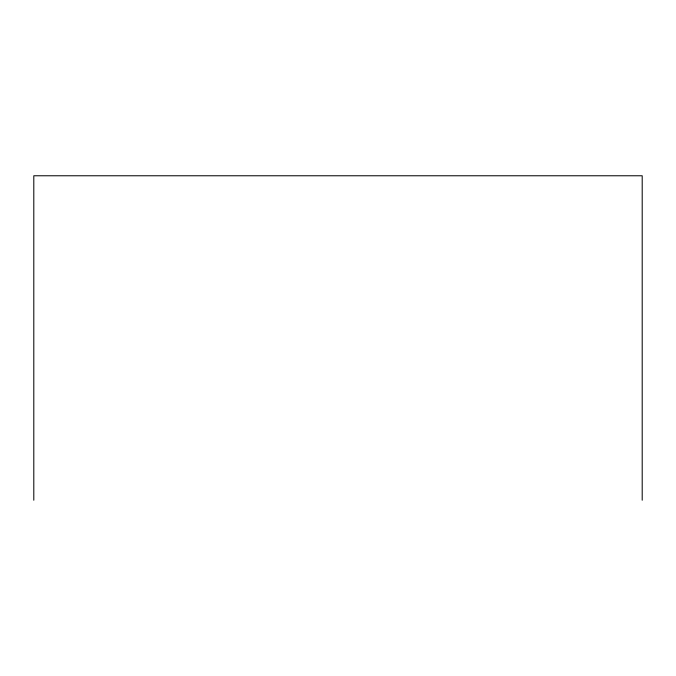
<?xml version="1.0" encoding="UTF-8"?>
<svg xmlns="http://www.w3.org/2000/svg" width="676" height="676" viewBox="0 0 676 676"><rect width="100%" height="100%" fill="white"/><g stroke="black" fill="none" stroke-linecap="round" stroke-linejoin="round"><path stroke-width="1.01" d="M642.2 500.232L642.2 175.768L33.8 175.768L33.8 500.232"/></g></svg>
